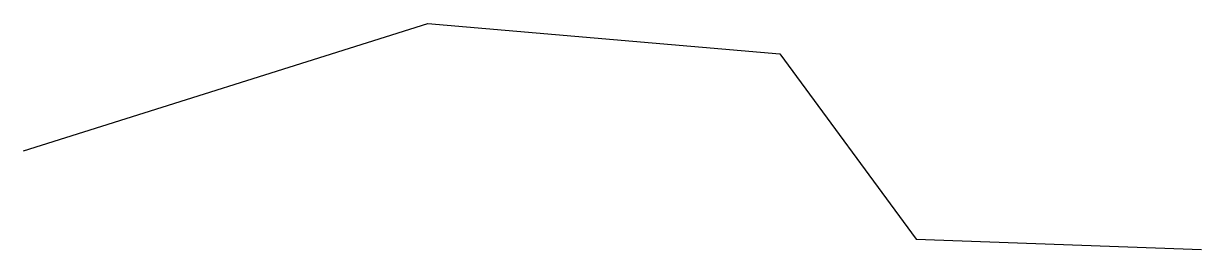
# Model space of a CAD drawing. Header units: metres. Extents: x 5009 to 9280, y 4185 to 5004.
import ezdxf

# ---------------------------------------------------------------- set-up
doc = ezdxf.new("R2010")
doc.units = ezdxf.units.M

msp = doc.modelspace()

# ---------------------------------------------------------------- linework, layer by layer
msp.add_polyline3d([(5008.9, 4541.9, 0), (6474.7, 5003.9, 0), (7751.4, 4893.7, 0), (8245.2, 4221.6, 0), (9280.2, 4184.8, 0)])

doc.saveas('drawing.dxf')
